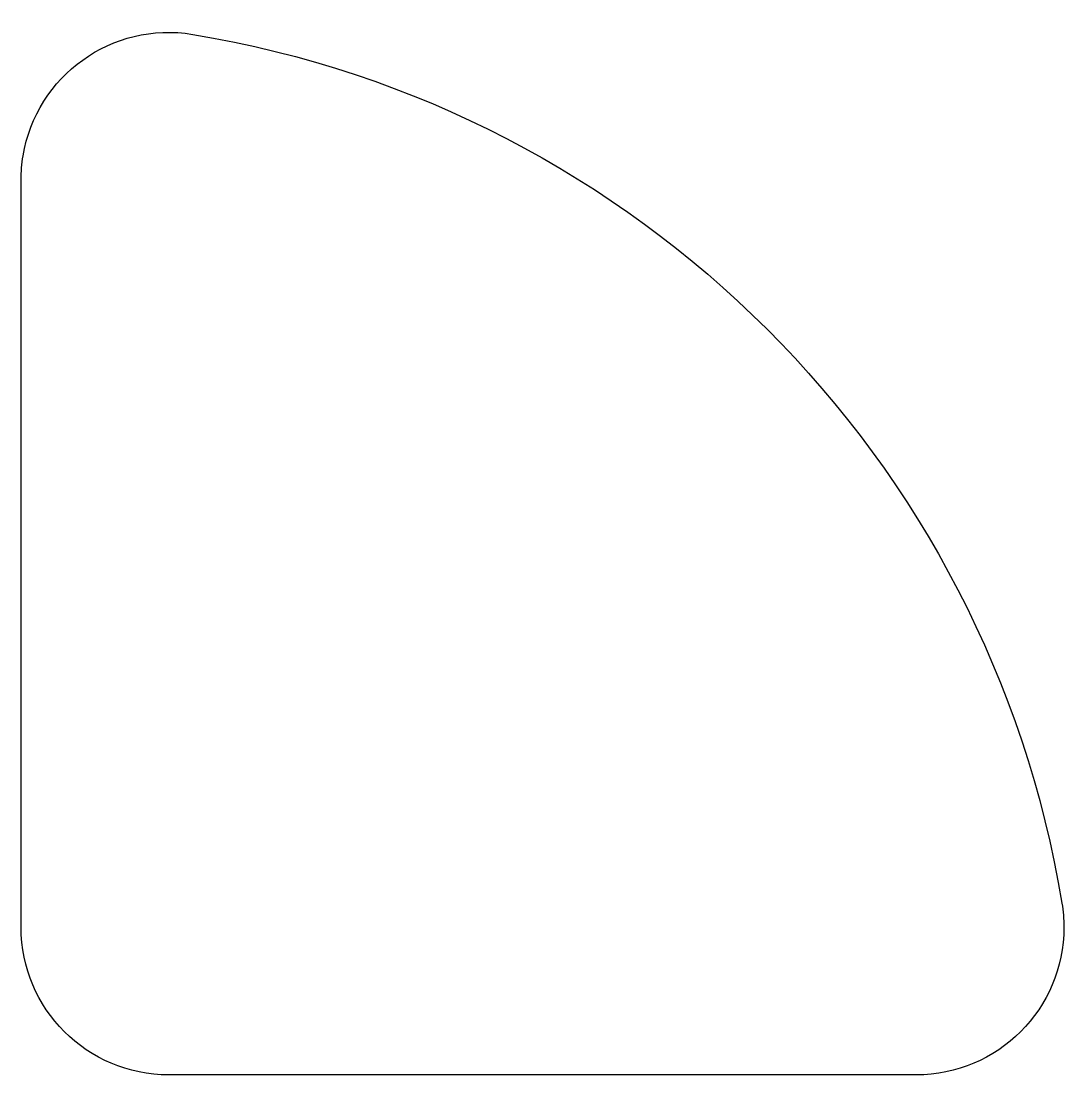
# Model space of a CAD drawing. Header units: inches. Extents: x 134.27 to 141.33, y 99.02 to 106.16.
import ezdxf

# ---------------------------------------------------------------- set-up
doc = ezdxf.new("R2010")
doc.units = ezdxf.units.IN
doc.header["$MEASUREMENT"] = 0
doc.layers.add('TOP', color=7, linetype='Continuous')

# ---------------------------------------------------------------- blocks, each defined once
blk = doc.blocks.new('block 2')
at = {"layer": 'TOP', "color": 7, "lineweight": 25, "true_color": 0xffffff}
blk.add_open_spline([(141.3141, 100.1812), (140.8159, 103.201), (138.4491, 105.5678), (135.4294, 106.066), (134.8844, 106.1559), (134.3698, 105.7871), (134.2799, 105.2422), (134.271, 105.1884), (134.2666, 105.1339), (134.2666, 105.0794), (134.2666, 105.0794), (134.2666, 100.0185), (134.2666, 100.0185), (134.2666, 99.4662), (134.7143, 99.0185), (135.2666, 99.0185), (135.2666, 99.0185), (140.3275, 99.0185), (140.3275, 99.0185), (140.8798, 99.0185), (141.3275, 99.4662), (141.3275, 100.0185), (141.3275, 100.073), (141.323, 100.1274), (141.3141, 100.1812)], degree=3, knots=[0, 0, 0, 0, 1, 1, 1, 2, 2, 2, 3, 3, 3, 4, 4, 4, 5, 5, 5, 6, 6, 6, 7, 7, 7, 8, 8, 8, 8], dxfattribs=at)

msp = doc.modelspace()

# ---------------------------------------------------------------- block references
at = {"layer": 'TOP'}
msp.add_blockref('block 2', (0, 0), dxfattribs=at)

doc.saveas('drawing.dxf')
